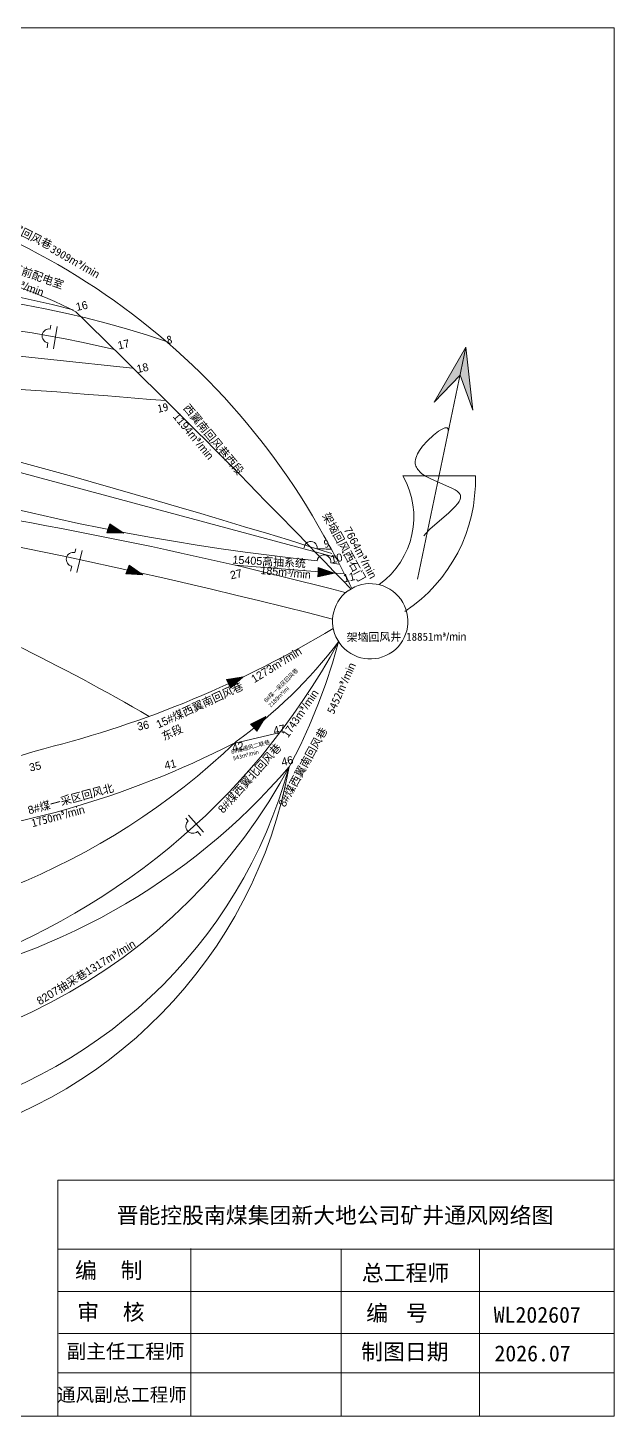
# Model space of a CAD drawing. Header units: inches. Extents: x -68206375 to -3746571, y -2437753 to 159051817.
# Drawn here: x -4625890 to -3746571, y -2437753 to -355239 of the extents above; entities that cross this region are included whole.
import ezdxf

# ---------------------------------------------------------------- set-up
doc = ezdxf.new("R2010")
doc.units = ezdxf.units.IN
doc.header["$MEASUREMENT"] = 0
doc.layers.get('0').update_dxf_attribs({"lineweight": 0})
doc.styles.add('宋体', font='')
doc.styles.get('宋体').set_extended_font_data('宋体')

msp = doc.modelspace()

# ---------------------------------------------------------------- hatches: boundary and pattern name
for points in [[(-4016546, -916635), (-3969037, -834194), (-3958494, -928759), (-3977788, -876095)], [(-4507231, -1112816), (-4481694, -1113482), (-4503024, -1099425), (-4505127, -1106120)], [(-4478801, -1174254), (-4453314, -1175970), (-4474048, -1161048), (-4476424, -1167651)], [(-4190983, -1178995), (-4166103, -1173204), (-4190287, -1164977), (-4190635, -1171986)], [(-4322062, -1345546), (-4302963, -1328582), (-4328141, -1332895), (-4325101, -1339220)], [(-4282411, -1410047), (-4268964, -1388327), (-4291856, -1399665), (-4287133, -1404856)]]:
    msp.add_hatch(color=256).paths.add_polyline_path(points, flags=17)

# ---------------------------------------------------------------- linework, layer by layer
at = {"linetype": 'Continuous'}
for p, q in [((-4592070, -807069), (-4591093, -801451)), ((-4587445, -836810), (-4581586, -803104)), ((-4596952, -835157), (-4595675, -827811)), ((-4041698, -1182126), (-3969037, -834194)), ((-4041698, -1182126), (-3969037, -834194)), ((-3969037, -834194), (-4016546, -916635)), ((-3969037, -834194), (-3958494, -928759)), ((-4016546, -916635), (-3977788, -876095)), ((-3958494, -928759), (-3977788, -876095)), ((-4063731, -1027158), (-3954697, -1027158)), ((-4555168, -1142383), (-4553862, -1136833)), ((-4552303, -1172345), (-4544469, -1139042)), ((-4561696, -1170136), (-4559989, -1162877)), ((-4315115, -1161405), (-4151032, -1174151)), ((-4385227, -1545023), (-4388979, -1540730)), ((-4362384, -1561847), (-4384895, -1536085)), ((-4366468, -1566492), (-4371374, -1560877)), ((-4581043, -2083808), (-4581043, -2437753)), ((-4581043, -2083808), (-3746571, -2083808)), ((-4381334, -2186103), (-4381334, -2437753)), ((-4581043, -2187246), (-3746571, -2187246)), ((-4155967, -2187246), (-4155967, -2437753)), ((-3948656, -2187246), (-3948656, -2437753)), ((-3746571, -2200976), (-3746571, -2437753)), ((-4581043, -2250818), (-3746571, -2250818)), ((-4581043, -2372883), (-3746571, -2372883))]:
    msp.add_line(p, q, dxfattribs=at)
for p, q in [((-4317386, -1428518), (-4247675, -1412044)), ((-4579394, -2313712), (-3747158, -2313712))]:
    msp.add_line(p, q)
for points in [[(-3746571, -2437753), (-6213258, -2437753), (-6213258, -355239), (-3746571, -355239), (-3746571, -2437753)], [(-3995547, -961135), (-3995328, -959784), (-3995275, -959086), (-3995281, -958340), (-3995340, -957777), (-3995433, -957330), (-3995546, -956971), (-3995671, -956677), (-3995810, -956426), (-3995959, -956209), (-3996123, -956016), (-3996303, -955843), (-3996499, -955690), (-3996720, -955551), (-3996970, -955428), (-3997264, -955319), (-3997620, -955229), (-3998064, -955167), (-3998625, -955150), (-3999182, -955186), (-3999882, -955291), (-4000755, -955494), (-4002559, -956107), (-4005636, -957568), (-4009802, -960105), (-4017665, -966087), (-4026675, -974537), (-4033955, -982839), (-4038716, -989468), (-4041580, -994416), (-4043244, -998084), (-4044194, -1000894), (-4044724, -1003226), (-4044976, -1005306), (-4045010, -1007236), (-4044853, -1009062), (-4044512, -1010837), (-4043972, -1012613), (-4043209, -1014417), (-4042154, -1016319), (-4041102, -1017857), (-4039773, -1019492), (-4038114, -1021235), (-4034880, -1024029), (-4029617, -1027628), (-4020707, -1032378), (-3990119, -1045563), (-3984973, -1048355), (-3982217, -1050214), (-3980508, -1051630), (-3979370, -1052781), (-3978581, -1053757), (-3978012, -1054627), (-3977602, -1055417), (-3977290, -1056207), (-3977067, -1057013), (-3976926, -1057851), (-3976872, -1058741), (-3976915, -1059720), (-3977082, -1060829), (-3977424, -1062132), (-3978037, -1063736), (-3979119, -1065839), (-3981112, -1068828), (-3985477, -1073944), (-3994487, -1082548), (-4022911, -1107091), (-4029090, -1113786), (-4032008, -1117405)]]:
    msp.add_lwpolyline(points, dxfattribs=at)
for points in [[(-5357794, -858920), (-4966913, -829006), (-4836788, -826820), (-4468779, -865558)], [(-5266256, -853287), (-4163324, -1149755)], [(-4016546, -916635), (-3969037, -834194), (-3958494, -928759), (-3977788, -876095), (-4016546, -916635)], [(-4507231, -1112816), (-4481694, -1113482), (-4503024, -1099425), (-4505127, -1106120), (-4507231, -1112816)], [(-4478801, -1174254), (-4453314, -1175970), (-4474048, -1161048), (-4476424, -1167651), (-4478801, -1174254)], [(-4190983, -1178995), (-4166103, -1173204), (-4190287, -1164977), (-4190635, -1171986), (-4190983, -1178995)], [(-4322062, -1345546), (-4302963, -1328582), (-4328141, -1332895), (-4325101, -1339220), (-4322062, -1345546)], [(-4282411, -1410047), (-4268964, -1388327), (-4291856, -1399665), (-4287133, -1404856), (-4282411, -1410047)]]:
    msp.add_lwpolyline(points)
for centre, radius, start, end in [((-5108693, -1626758), 1057544, 28.797465, 146.519539), ((-4895947, -1450490), 751679, 62.945429, 91.161885), ((-4983172, -2385263), 1662193, 75.168406, 110.68757), ((-4873908, -2148686), 1399088, 70.978541, 111.994917), ((-16399004, -12943398), 16977196, 43.782782, 45.7574218), ((-4881003, -2420105), 1628302, 76.315197, 104.666162), ((-4593872, -817440), 10527, 80.13936, 260.13936), ((-3813959, 2411179), 3586033, 245.435924, 263.948425), ((-8307536, -14374966), 13863088, 72.6339579, 77.1637302), ((-5674897, -15719333), 14858039, 85.1483662, 88.0507333), ((-5806231, -7562056), 6572045, 75.4049697, 88.2051246), ((-6651249, -10946288), 10016684, 75.6506418, 82.4999779), ((-4170760, -1089275), 123748, 305.454875, 30.129787), ((-4191362, -1033516), 236750, 303.614757, 1.53881), ((-5417175, -1826886), 1424532, 26.317065, 29.874531), ((-4557578, -1152630), 10527, 76.762468, 256.762468), ((-4201707, -1135703), 9925, 356.137244, 176.205362), ((-4106374, 288812), 1427742, 266.569582, 267.423667), ((-4181768, -1156155), 10323, 350.68137, 172.857115), ((-3499773, 3558634), 4764066, 261.893376, 262.041841), ((-4112418, -1245482), 56500, 126.162028, 125.892719), ((-4990593, 110595), 1595231, 284.09861, 301.04652), ((-4990499, -1056183), 859355, 206.49365, 345.15829), ((-5082044, -775715), 1049326, 244.89403, 331.502794), ((-5995350, -4040206), 3072461, 59.676623, 63.919062), ((-4743878, -829697), 735181, 305.828953, 322.598092), ((-5043893, -664004), 1055322, 227.297154, 313.794902), ((-4997597, -149063), 1346923, 264.289571, 287.07946), ((-4936212, -226247), 1352183, 274.314081, 297.235512), ((-4946589, -1269878), 738365, 218.138161, 344.80747), ((-4933223, -1336398), 710811, 213.365109, 349.696741), ((-4977409, -826139), 979310, 279.29563, 319.369483), ((-4378301, -1552950), 10527, 131.146502, 311.146502)]:
    msp.add_arc(centre, radius, start, end, dxfattribs=at)

# ---------------------------------------------------------------- texts
at = {"attachment_point": 1, "style": '宋体'}
for s, insert, char_height, width, rotation in [('\\pxsm0.96,ql;\\fￋￎￌ￥|b0|i0;东翼回风巷\\fￋￎￌ￥|b0|i0;\\P', (-4661431, -641004), 12000, 87767.78, 333.737735), ('\\pxsm0.96,ql;\\fￋￎￌ￥|b0|i0;西翼轨道正前配电室\\fￋￎￌ￥|b0|i0;\\P', (-4709497, -686345), 12000, 157982, 340.369421), ('3909{\\fￋￎￌ￥|b0|i0|c134|p0;m\\fISOCPEUR|b0|i0|c134|p34;³\\fￋￎￌ￥|b0|i0|c134|p0;/min}', (-4587594, -680444), 12000, 87776.78, 330.262345), ('147{\\fￋￎￌ￥|b0|i0|c134|p0;m\\fISOCPEUR|b0|i0|c134|p34;³\\fￋￎￌ￥|b0|i0|c134|p0;/min}', (-4669956, -722181), 12000, 78999.1, 340.23142), ('\\pxsm0.96,ql;\\fￋￎￌ￥|b0|i0;16\\fￋￎￌ￥|b0|i0;\\P', (-4554936, -768336), 12000, 17555.36, 12.300956), ('\\pxsm0.96,ql;\\fￋￎￌ￥|b0|i0;17\\fￋￎￌ￥|b0|i0;\\P', (-4492245, -826101), 12000, 17555.36, 12.300956), ('\\pxsm0.96,ql;8\\P', (-4418853, -817906), 12000, 17555.36, 12.300956), ('\\pxsm0.96,ql;\\fￋￎￌ￥|b0|i0;18\\fￋￎￌ￥|b0|i0;\\P', (-4463825, -861459), 12000, 17555.36, 12.300956), ('\\pxsm0.96,ql;19\\P', (-4432668, -920980), 12000, 17555.36, 12.300956), ('西翼南回风巷西段{\\fￋￎￌ￥|b0|i0|c134|p0;1194m\\fISOCPEUR|b0|i0|c134|p34;³\\fￋￎￌ￥|b0|i0|c134|p0;/min}', (-4384348, -918302), 12000, 146218.94, 309.427902), ('架垴回风西石门', (-4174085, -1080819), 12000, 140202.4, 298.738019), ('{\\fￋￎￌ￥|b0|i0|c134|p0;7664m\\fISOCPEUR|b0|i0|c134|p34;³\\fￋￎￌ￥|b0|i0|c134|p0;/min}', (-4142133, -1102308), 12000, 87776.78, 298.25871), ('\\pxsm0.96,ql;9\\P', (-4183399, -1123845), 12000, 17555.36, 12.300956), ('\\pxsm0.96,ql;\\fￋￎￌ￥|b0|i0;10\\fￋￎￌ￥|b0|i0;\\P', (-4172988, -1146806), 12000, 17555.36, 12.300956), ('{\\fￋￎￌ￥|b0|i0|c134|p0;15405}高抽系统', (-4318545, -1146889), 12000, 125480.8, 356.927139), ('\\pxsm0.96,ql;\\fￋￎￌ￥|b0|i0;185m³/min\\fￋￎￌ￥|b0|i0;\\P', (-4276353, -1162483), 12000, 78999.1, 354.38884), ('\\pxsm0.96,ql;\\fￋￎￌ￥|b0|i0;27\\fￋￎￌ￥|b0|i0;\\P', (-4323575, -1170802), 12000, 17555.36, 12.300956), ('\\pxsm0.96,ql;\\fￋￎￌ￥|b0|i0;11\\fￋￎￌ￥|b0|i0;\\P', (-4154064, -1175445), 12000, 17555.36, 12.300956), ('\\pxsm0.96,ql;\\fￋￎￌ￥|b0|i0;架垴回风井\\fￋￎￌ￥|b0|i0;\\P', (-4147905, -1263460), 12000, 87767.78, 0.627395), ('18851{\\fￋￎￌ￥|b0|i0|c134|p0;m\\fISOCPEUR|b0|i0|c134|p34;³\\fￋￎￌ￥|b0|i0|c134|p0;/min}', (-4058472, -1262605), 12000, 96554.46, 0.026426), ('{\\fￋￎￌ￥|b0|i0|c134|p0;1273m\\fISOCPEUR|b0|i0|c134|p34;³\\fￋￎￌ￥|b0|i0|c134|p0;/min}', (-4292577, -1328262), 12000, 87776.78, 31.555411), ('5452{\\fￋￎￌ￥|b0|i0|c134|p0;m\\fISOCPEUR|b0|i0|c134|p34;³\\fￋￎￌ￥|b0|i0|c134|p0;/min}', (-4177992, -1380840), 12000, 87776.78, 65.875433), ('{\\fￋￎￌ￥|b0|i0|c134|p0;8#}煤一采区回风巷{\\fￋￎￌ￥|b0|i0|c134|p0;2189m\\fISOCPEUR|b0|i0|c134|p34;³\\fￋￎￌ￥|b0|i0|c134|p0;/mi}', (-4272606, -1363410), 6000, 75725.06, 44.709365), ('{\\fￋￎￌ￥|b0|i0|c134|p0;15#}煤西翼南回风巷{\\fￋￎￌ￥|b0|i0|c134|p0;\\P}东段', (-4435017, -1395421), 12000, 164583.31, 24.692463), ('1743{\\fￋￎￌ￥|b0|i0|c134|p0;m\\fISOCPEUR|b0|i0|c134|p34;³\\fￋￎￌ￥|b0|i0|c134|p0;/min}', (-4245332, -1414053), 12000, 87776.78, 55.577494), ('\\pxsm0.96,ql;\\fￋￎￌ￥|b0|i0;36\\fￋￎￌ￥|b0|i0;\\P', (-4462990, -1397833), 12000, 17555.36, 12.300956), ('{\\fￋￎￌ￥|b0|i0|c134|p0;47}', (-4258941, -1403796), 12000, 17555.36, 12.300956), ('\\pxsm0.96,ql;\\fￋￎￌ￥|b0|i0;8#煤西翼南回风巷\\fￋￎￌ￥|b0|i0;\\P', (-4250847, -1519240), 12000, 170381.32, 61.008531), ('\\pxsm0.96,ql;\\fￋￎￌ￥|b0|i0;8#煤西翼北回风巷\\fￋￎￌ￥|b0|i0;\\P', (-4341884, -1526305), 12000, 180622.18, 48.163558), ('{\\fￋￎￌ￥|b0|i0|c134|p0;8#}煤通风二联巷543{\\fￋￎￌ￥|b0|i0|c134|p0;m\\fISOCPEUR|b0|i0|c134|p34;³\\fￋￎￌ￥|b0|i0|c134|p0;/min}', (-4321643, -1438796), 6000, 73586.95, 15.082342), ('\\pxsm0.96,ql;\\fￋￎￌ￥|b0|i0;42\\fￋￎￌ￥|b0|i0;\\P', (-4320763, -1429685), 12000, 17555.36, 12.300956), ('\\pxsm0.96,ql;\\fￋￎￌ￥|b0|i0;35\\fￋￎￌ￥|b0|i0;\\P', (-4624782, -1459134), 12000, 17555.36, 12.300956), ('\\pxsm0.96,ql;\\fￋￎￌ￥|b0|i0;41\\fￋￎￌ￥|b0|i0;\\P', (-4422169, -1456017), 12000, 17555.36, 12.300956), ('\\pxsm0.96,ql;\\fￋￎￌ￥|b0|i0;46\\fￋￎￌ￥|b0|i0;\\P', (-4246784, -1450891), 12000, 17555.36, 12.300956), ('{\\fￋￎￌ￥|b0|i0|c134|p0;8#}煤一采区回风北1750{\\fￋￎￌ￥|b0|i0|c134|p0;m\\fISOCPEUR|b0|i0|c134|p34;³\\fￋￎￌ￥|b0|i0|c134|p0;/min}', (-4627002, -1523460), 12000, 147173.91, 15.082342), ('{\\fￋￎￌ￥|b0|i0|c134|p0;8207}抽采巷{\\fￋￎￌ￥|b0|i0|c134|p0;1317m\\fISOCPEUR|b0|i0|c134|p34;³\\fￋￎￌ￥|b0|i0|c134|p0;/min}', (-4614155, -1811294), 12000, 175548.15, 31.521487)]:
    msp.add_mtext(s, dxfattribs=dict(at, insert=insert, char_height=char_height, width=width, rotation=rotation))
for s, insert, char_height, width in [('\\pxsm0.96,ql;\\fￋￎￌ￥|b0|i0;晋能控股南煤集团新大地公司矿井通风网络图\\fￋￎￌ￥|b0|i0;\\P', (-4492613, -2124435), 24000, 702142.21), ('\\pxsm0.96,ql;\\fￋￎￌ￥|b0|i0;编\\fￋￎￌ￥|b0|i0;    \\fￋￎￌ￥|b0|i0;制\\fￋￎￌ￥|b0|i0;\\P', (-4555092, -2207009), 24000, 154825.93), ('\\pxsm0.96,ql;\\fￋￎￌ￥|b0|i0;总工程师\\fￋￎￌ￥|b0|i0;\\P', (-4124950, -2210774), 24000, 140428.44), ('审{\\fￋￎￌ￥|b0|i0|c134|p0;    }核', (-4551831, -2269562), 24000, 160061.26), ('\\pxsm0.96,ql;\\fￋￎￌ￥|b0|i0;编\\fￋￎￌ￥|b0|i0;   \\fￋￎￌ￥|b0|i0;号\\fￋￎￌ￥|b0|i0;\\P', (-4118460, -2271043), 24000, 136886.25), ('WL202607', (-3927254, -2273567), 24000, 140442.84), ('\\pxsm0.96,ql;\\fￋￎￌ￥|b0|i0;副主任工程师\\fￋￎￌ￥|b0|i0;\\P', (-4567637, -2329603), 21600, 189578.4), ('\\pxsm0.96,ql;\\fﾷￂￋￎ|b0|i0;制图日期\\fￋￎￌ￥|b0|i0;\\P', (-4125980, -2329038), 24000, 140442.84), ('2026.07', (-3926133, -2331503), 24000, 140442.84), ('\\pxsm0.96,ql;通风\\fￋￎￌ￥|b0|i0;副总工程师\\fￋￎￌ￥|b0|i0;\\P', (-4581952, -2395298), 20359.7, 232873.66)]:
    msp.add_mtext(s, dxfattribs=dict(at, insert=insert, char_height=char_height, width=width))

doc.saveas('drawing.dxf')
